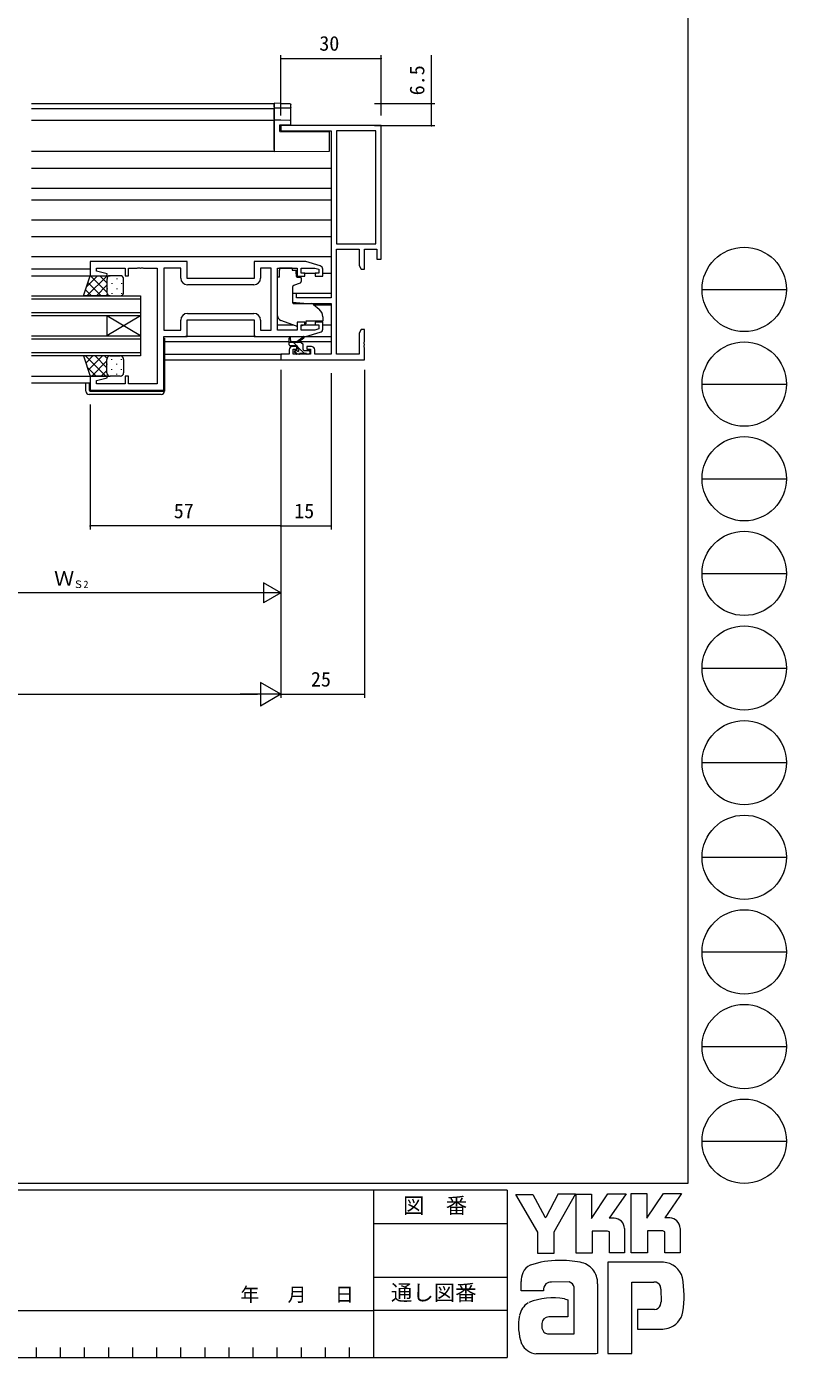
# Model space of a CAD drawing. Units: millimetres, scale not verified. Extents: x -567 to 567, y -403 to 403.
# Drawn here: x 339.6 to 566.7, y -403 to -5.3 of the extents above; entities that cross this region are included whole.
import ezdxf
from ezdxf.enums import TextEntityAlignment as Align

# ---------------------------------------------------------------- set-up
doc = ezdxf.new("R2010")
doc.units = ezdxf.units.MM
doc.header["$LTSCALE"] = 2
for name, color, linetype, lineweight in [('0-1_USER1', 6, 'Continuous', 9), ('0-2_YKK_ZWAK', 2, 'Continuous', 9), ('0-3_YKK_11', 4, 'Continuous', 9), ('0-4_YKK_12', 7, 'Continuous', 9), ('0-5_YKK_13', 7, 'Continuous', 9)]:
    doc.layers.add(name, color=color, linetype=linetype, lineweight=lineweight)
doc.styles.add('ＭＳ ゴシック', font='')
doc.styles.get('ＭＳ ゴシック').set_extended_font_data('MS Gothic')

msp = doc.modelspace()

# ---------------------------------------------------------------- linework, layer by layer
at = {"layer": '0-1_USER1'}
for p, q in [((415.639, -31.865), (415.639, -13.865)), ((415.639, -14.865), (445.639, -14.865)), ((445.639, -31.865), (445.639, -13.865)), ((443.639, -28.365), (461.639, -28.365)), ((443.639, -34.865), (461.639, -34.865)), ((415.639, -107.865), (415.639, -205.865)), ((415.639, -107.865), (415.639, -205.865)), ((415.639, -109.865), (415.639, -155.563)), ((430.639, -108.865), (430.639, -155.563)), ((440.639, -107.865), (440.639, -205.865)), ((358.639, -118.265), (358.639, -155.563)), ((415.639, -126.865), (415.639, -155.563)), ((415.639, -154.563), (358.639, -154.563)), ((415.639, -154.563), (430.639, -154.563)), ((415.639, -157.563), (415.639, -175.563)), ((409.639, -174.563), (296.639, -174.563)), ((415.639, -174.563), (405.246, -174.563)), ((415.639, -174.563), (410.443, -171.563)), ((410.443, -171.563), (410.443, -177.563)), ((415.639, -174.563), (410.443, -177.563)), ((415.639, -204.865), (409.576, -201.365)), ((409.576, -201.365), (409.576, -208.365)), ((-57.361, -204.865), (408.639, -204.865)), ((415.639, -204.865), (403.514, -204.865)), ((415.639, -204.865), (409.576, -208.365)), ((415.639, -204.865), (440.639, -204.865))]:
    msp.add_line(p, q, dxfattribs=at)
msp.add_lwpolyline([(460.639, -34.865), (460.639, -28.365), (460.639, -13.865)], dxfattribs=at)
for centre, start, end in [((415.639, -14.865), 0, 180), ((415.639, -14.865), 180, 0), ((445.639, -14.865), 0, 180), ((445.639, -14.865), 180, 0), ((460.639, -28.365), 90, 270), ((460.639, -28.365), 270, 90), ((460.639, -34.865), 90, 270), ((460.639, -34.865), 270, 90), ((358.639, -154.563), 0, 180), ((358.639, -154.563), 180, 0), ((415.639, -154.563), 0, 180), ((415.639, -154.563), 0, 180), ((415.639, -154.563), 180, 0), ((415.639, -154.563), 180, 0), ((430.639, -154.563), 0, 180), ((430.639, -154.563), 180, 0), ((440.639, -204.865), 0, 180), ((440.639, -204.865), 180, 0)]:
    msp.add_arc(centre, 0.106, start, end, dxfattribs=at)
at = {"layer": '0-2_YKK_ZWAK'}
for p, q in [((341.139, -28.365), (413.639, -28.365)), ((341.139, -29.765), (413.639, -29.765)), ((413.639, -28.365), (413.639, -42.665)), ((341.139, -33.265), (413.639, -33.265)), ((413.639, -42.665), (341.139, -42.665)), ((341.139, -47.665), (430.639, -47.665)), ((341.139, -53.619), (430.639, -53.619)), ((341.139, -57.112), (430.639, -57.112)), ((341.139, -63.065), (430.639, -63.065)), ((341.139, -68.065), (430.639, -68.065)), ((341.139, -74.065), (430.639, -74.065)), ((341.139, -77.765), (358.639, -77.765)), ((422.539, -79.065), (426.139, -79.065)), ((428.139, -79.065), (430.639, -79.065)), ((341.139, -79.765), (359.139, -79.765)), ((373.639, -86.765), (341.139, -86.765)), ((419.139, -85.019), (430.639, -85.019)), ((341.139, -90.765), (373.639, -90.765)), ((425.571, -88.512), (430.639, -88.512)), ((363.639, -91.765), (363.639, -97.765)), ((373.639, -91.765), (363.639, -97.765)), ((373.639, -97.765), (363.639, -91.765)), ((373.639, -91.765), (373.639, -97.765)), ((414.639, -94.465), (419.324, -94.465)), ((422.039, -94.465), (426.139, -94.465)), ((428.139, -94.465), (430.639, -94.465)), ((373.639, -98.765), (341.139, -98.765)), ((341.139, -102.765), (373.639, -102.765)), ((380.839, -99.465), (418.139, -99.465)), ((380.839, -103.235), (415.939, -103.235)), ((418.59, -99.465), (420.395, -99.465)), ((420.989, -99.465), (430.639, -99.465)), ((380.839, -104.865), (415.939, -104.865)), ((341.139, -109.765), (359.139, -109.765)), ((341.139, -111.765), (358.639, -111.765))]:
    msp.add_line(p, q, dxfattribs=at)
for points in [[(341.139, -85.765), (373.639, -85.765), (373.639, -91.765), (341.139, -91.765)], [(341.139, -97.765), (373.639, -97.765), (373.639, -103.765), (341.139, -103.765)]]:
    msp.add_lwpolyline(points, dxfattribs=at)
at = {"layer": '0-3_YKK_11'}
for p, q in [((413.639, -29.335), (413.639, -28.534)), ((413.639, -29.335), (413.639, -29.634)), ((413.639, -29.634), (415.691, -29.599)), ((413.639, -29.76), (413.639, -30.06)), ((413.639, -32.965), (413.639, -30.06)), ((418.325, -29.595), (418.344, -29.6)), ((418.639, -29.3), (418.639, -28.664)), ((418.639, -29.39), (418.639, -29.3)), ((418.639, -33.648), (418.639, -29.39)), ((413.639, -32.965), (413.639, -33.265)), ((413.639, -42.065), (413.639, -33.565)), ((415.665, -34.66), (418.639, -34.608)), ((418.344, -33.348), (415.667, -33.301)), ((418.639, -34.608), (418.639, -33.648)), ((415.339, -36.665), (430.139, -36.795)), ((430.139, -41.921), (430.139, -36.795)), ((413.639, -42.065), (413.639, -42.665)), ((419.039, -77.495), (415.239, -77.495)), ((415.239, -77.495), (415.239, -78.165)), ((415.239, -79.165), (415.239, -78.165)), ((415.239, -80.165), (415.239, -79.165)), ((419.039, -77.495), (419.039, -78.165)), ((419.039, -78.165), (420.209, -78.165)), ((420.209, -79.165), (420.209, -78.165)), ((420.209, -79.165), (420.209, -79.865)), ((360.842, -79.765), (357.537, -83.07)), ((363.67, -79.765), (357.67, -85.765)), ((361.89, -85.765), (357.952, -81.827)), ((363.639, -84.686), (358.719, -79.765)), ((363.639, -82.626), (360.499, -85.765)), ((363.639, -81.857), (361.547, -79.765)), ((363.639, -80.765), (363.639, -84.765)), ((363.639, -80.765), (363.639, -84.765)), ((363.729, -80.585), (363.729, -80.785)), ((364.403, -79.794), (364.375, -79.765)), ((367.639, -79.765), (364.639, -79.765)), ((365.144, -82), (365.144, -82.2)), ((366.559, -80.585), (366.559, -80.785)), ((367.974, -82), (367.974, -82.2)), ((368.639, -84.765), (368.639, -80.765)), ((415.239, -80.165), (414.639, -80.165)), ((414.639, -91.721), (414.639, -80.165)), ((419.139, -83.162), (419.139, -87.768)), ((421.41, -81.985), (419.409, -82.713)), ((420.509, -80.165), (421.439, -80.165)), ((421.739, -80.465), (421.739, -81.515)), ((359.062, -85.765), (357.244, -83.948)), ((363.793, -85.3), (363.327, -85.765)), ((363.729, -83.615), (363.729, -83.815)), ((364.639, -85.765), (367.639, -85.765)), ((365.144, -85.03), (365.144, -85.23)), ((366.559, -83.615), (366.559, -83.815)), ((367.974, -85.03), (367.974, -85.23)), ((419.356, -88.067), (424.742, -88.114)), ((425.376, -88.348), (427.067, -89.767)), ((420.267, -94.806), (415.629, -93.132)), ((421.832, -94.772), (422.489, -94.465)), ((422.794, -94.324), (423.139, -94.163)), ((423.139, -93.665), (423.139, -94.163)), ((428.139, -92.066), (428.139, -93.365)), ((408.139, -97.965), (387.139, -97.965)), ((418.139, -100.435), (418.139, -98.436)), ((418.439, -98.609), (418.637, -99.735)), ((420.039, -99.735), (422.257, -98.053)), ((420.639, -99.735), (422.458, -98.335)), ((423.065, -97.965), (430.639, -97.965)), ((421.339, -99.735), (418.139, -99.735)), ((420.439, -100.735), (418.439, -100.735)), ((420.39, -100.735), (419.39, -99.735)), ((420.645, -103.235), (419.685, -102.276)), ((420.227, -103.148), (419.727, -102.648)), ((419.939, -102.135), (420.278, -102.135)), ((421.039, -103.235), (420.439, -103.235)), ((420.739, -101.674), (420.739, -101.035)), ((422.69, -103.035), (420.739, -101.085)), ((423.339, -103.035), (421.239, -103.035)), ((422.27, -100.37), (421.704, -99.804)), ((422.339, -101.835), (422.339, -100.735)), ((422.639, -102.135), (424.039, -102.135)), ((424.039, -103.235), (423.539, -103.235)), ((424.339, -102.439), (424.035, -102.135)), ((424.339, -102.435), (424.339, -102.935)), ((363.27, -109.765), (357.27, -103.765)), ((359.462, -103.765), (357.344, -105.883)), ((360.442, -109.765), (357.737, -107.06)), ((362.29, -103.765), (358.052, -108.004)), ((363.639, -105.245), (359.119, -109.765)), ((363.639, -107.305), (360.099, -103.765)), ((363.672, -104.51), (362.927, -103.765)), ((363.639, -108.765), (363.639, -104.765)), ((363.639, -108.765), (363.639, -104.765)), ((363.729, -106.315), (363.729, -106.115)), ((364.639, -103.765), (367.639, -103.765)), ((365.144, -104.9), (365.144, -104.7)), ((366.559, -106.315), (366.559, -106.115)), ((367.974, -104.9), (367.974, -104.7)), ((368.639, -104.765), (368.639, -108.765)), ((363.639, -108.074), (361.947, -109.765)), ((363.729, -109.18), (363.729, -109.145)), ((367.639, -109.765), (364.639, -109.765)), ((365.144, -107.93), (365.144, -107.73)), ((366.559, -109.345), (366.559, -109.145)), ((367.974, -107.93), (367.974, -107.73)), ((357.339, -114.265), (357.339, -111.765)), ((358.339, -111.765), (358.339, -113.965)), ((379.839, -115.265), (358.339, -115.265)), ((358.639, -114.265), (380.339, -114.265)), ((380.339, -114.265), (380.839, -114.265)), ((380.839, -113.965), (380.839, -114.265))]:
    msp.add_line(p, q, dxfattribs=at)
for points in [[(415.691, -28.271), (413.639, -28.234), (413.639, -28.534)], [(418.344, -29.68), (413.639, -29.76), (413.639, -29.634)], [(415.691, -28.271), (416.211, -28.281), (416.71, -28.292), (417.169, -28.305), (417.571, -28.318), (417.9, -28.331), (418.144, -28.343), (418.294, -28.354)], [(415.691, -29.599), (416.171, -29.592), (416.635, -29.586), (417.067, -29.582), (417.453, -29.581), (417.781, -29.581), (418.041, -29.584), (418.224, -29.588), (418.325, -29.595)], [(418.319, -28.356), (418.439, -28.38), (418.576, -28.48), (418.639, -28.664)], [(418.639, -29.39), (418.633, -29.446), (418.616, -29.5), (418.589, -29.549), (418.553, -29.593), (418.508, -29.629), (418.457, -29.656), (418.402, -29.673), (418.344, -29.68)], [(415.667, -33.301), (413.639, -33.265), (413.639, -33.565)], [(415.339, -36.665), (415.339, -34.665), (415.665, -34.66)], [(413.639, -42.665), (430.139, -42.521), (430.139, -41.921)], [(364.639, -85.765), (356.639, -85.765), (358.639, -79.765), (364.639, -79.765)], [(428.139, -93.365), (423.139, -93.365), (423.139, -93.665)], [(380.639, -98.465), (380.839, -98.465), (380.839, -113.965)], [(364.639, -103.765), (356.639, -103.765), (358.639, -109.765), (364.639, -109.765)]]:
    msp.add_lwpolyline(points, dxfattribs=at)
for centre, radius, start, end in [((418.339, -29.3), 0.3, 270.99554, 359.99574), ((418.339, -33.648), 0.3, 0, 89), ((364.639, -80.765), 1, 90.0001, 180.0001), ((364.639, -80.765), 1, 90.0001, 180.0001), ((367.639, -80.765), 1, 0.0001, 90.0001), ((419.639, -83.162), 0.5, 110, 180), ((420.509, -79.865), 0.3, 180, 270), ((421.239, -81.515), 0.5, 290, 0), ((421.439, -80.465), 0.3, 0, 90), ((364.639, -84.765), 1, 180.0001, 270.0001), ((364.639, -84.765), 1, 180.0001, 270.0001), ((367.639, -84.765), 1, 270.0001, 0.0001), ((419.439, -87.768), 0.3, 180, 269.5), ((424.733, -89.114), 1, 50, 89.5), ((425.139, -92.066), 3, 0, 50), ((416.139, -91.721), 1.5, 180, 250.14674), ((420.606, -93.865), 1, 250.14674, 266.11316), ((421.41, -93.865), 1, 289.20296, 295), ((418.339, -98.436), 0.2, 300, 180), ((422.439, -98.135), 0.2, 275.58289, 155.58289), ((418.439, -100.435), 0.3, 180, 270), ((419.939, -102.435), 0.3, 90, 225), ((420.439, -102.935), 0.3, 225, 270), ((420.278, -102.435), 0.3, 33.05573, 90), ((420.439, -101.035), 0.3, 0, 90), ((420.739, -102.135), 0.25, 213.05573, 56.94427), ((421.039, -101.674), 0.3, 180, 236.94427), ((421.039, -103.035), 0.2, 270, 0), ((421.339, -100.735), 1, 0, 90), ((422.639, -101.835), 0.3, 180, 270), ((423.539, -103.035), 0.2, 180, 270), ((424.039, -102.435), 0.3, 0, 90), ((424.039, -102.935), 0.3, 270, 0), ((364.639, -104.765), 1, 89.9999, 179.9999), ((364.639, -104.765), 1, 89.9999, 179.9999), ((367.639, -104.765), 1, 359.9999, 89.9999), ((364.639, -108.765), 1, 179.9999, 269.9999), ((364.639, -108.765), 1, 179.9999, 269.9999), ((367.639, -108.765), 1, 269.9999, 359.9999), ((358.339, -114.265), 1, 180, 270), ((358.639, -113.965), 0.3, 180, 270), ((379.839, -114.265), 1, 270, 0)]:
    msp.add_arc(centre, radius, start, end, dxfattribs=at)
at = {"layer": '0-4_YKK_12'}
for p, q in [((444.009, -70.235), (444.009, -36.495)), ((407.569, -82.495), (387.709, -82.495)), ((387.709, -91.035), (407.569, -91.035)), ((387.709, -91.035), (407.569, -91.035))]:
    msp.add_line(p, q, dxfattribs=at)
for points in [[(418.139, -101.965), (418.139, -103.235), (415.639, -103.235), (415.639, -104.865), (440.639, -104.865), (440.639, -101.324), (440.519, -101.14), (440.519, -100.59), (440.639, -100.407), (440.639, -100.324), (440.519, -100.14), (440.519, -99.59), (440.639, -99.407), (440.639, -95.865), (439.639, -95.865), (439.009, -96.957), (439.009, -103.235), (432.269, -103.235), (432.269, -71.865), (439.009, -71.865), (439.009, -76.774), (439.639, -77.865), (440.639, -77.865), (440.639, -71.865), (444.339, -71.865), (444.339, -74.865), (445.639, -74.865), (445.639, -34.865), (415.639, -34.865), (415.639, -36.495), (430.639, -36.495)], [(430.639, -36.495), (430.639, -86.365), (420.339, -86.365), (420.339, -85.065), (419.139, -85.065), (419.139, -87.672), (423.639, -88.065), (430.639, -88.065), (430.639, -103.235), (425.739, -103.235), (425.739, -101.965)], [(427.426, -76.852), (423.139, -75.565), (407.639, -75.565), (407.639, -80.565), (387.639, -80.565), (387.639, -75.565), (358.639, -75.565), (358.639, -79.765), (363.599, -79.765), (363.668, -79.243), (360.569, -78.413), (360.569, -77.495), (369.139, -77.495), (369.139, -79.765), (370.139, -79.765), (370.139, -77.495), (372.68, -77.495), (372.864, -77.375), (373.414, -77.375), (373.597, -77.495), (373.68, -77.495), (373.864, -77.375), (374.414, -77.375), (374.597, -77.495), (378.639, -77.495)], [(378.639, -77.495), (378.639, -112.035), (370.139, -112.035), (370.139, -109.765), (369.139, -109.765), (369.139, -112.035), (360.569, -112.035), (360.569, -111.118), (363.668, -110.288), (363.599, -109.765), (358.639, -109.765), (358.639, -113.965), (380.639, -113.965), (380.639, -97.965), (387.639, -97.965), (387.639, -92.965), (407.639, -92.965), (407.639, -97.965), (423.139, -97.965), (427.426, -96.679)], [(385.709, -80.495), (385.709, -77.495), (380.639, -77.495), (380.639, -96.035), (385.709, -96.035), (385.709, -93.035)], [(409.569, -93.035), (409.569, -96.035), (412.709, -96.035), (412.709, -77.495), (409.569, -77.495), (409.569, -80.495)], [(428.139, -95.721), (428.139, -93.665), (425.839, -93.665), (425.839, -94.465), (426.939, -94.465), (426.939, -95.677), (425.744, -96.035), (421.739, -96.035), (421.739, -94.465), (422.839, -94.465), (422.839, -93.665), (420.539, -93.665), (420.539, -96.035), (414.639, -96.035), (414.639, -77.495), (420.539, -77.495), (420.539, -79.865), (422.839, -79.865), (422.839, -79.065), (421.739, -79.065), (421.739, -77.495), (425.744, -77.495), (426.939, -77.854), (426.939, -79.065), (425.839, -79.065), (425.839, -79.865), (428.139, -79.865), (428.139, -77.809)], [(424.739, -100.965), (423.439, -100.965), (423.439, -101.765), (424.539, -101.765), (424.539, -103.235), (419.339, -103.235), (419.339, -101.765), (420.439, -101.765), (420.439, -100.965), (419.139, -100.965)]]:
    msp.add_lwpolyline(points, dxfattribs=at)
msp.add_lwpolyline([(444.009, -70.235), (444.009, -36.495), (432.269, -36.495), (432.269, -70.235)], close=True, dxfattribs=at)
for centre, radius, start, end in [((427.139, -77.809), 1, 359.99996, 73.30074), ((387.709, -80.495), 2, 180.00001, 269.99999), ((407.569, -80.495), 2, 270.00001, 359.99999), ((387.709, -93.035), 2, 90.00001, 179.99999), ((407.569, -93.035), 2, 0.00001, 89.99999), ((427.139, -95.721), 1, 286.69926, 0.00004), ((419.139, -101.965), 1, 90.00001, 179.99999), ((424.739, -101.965), 1, 0.00001, 89.99999)]:
    msp.add_arc(centre, radius, start, end, dxfattribs=at)
at = {"layer": '0-5_YKK_13'}
for p, q in [((537.274, 399), (537.274, -351)), ((541.526, -83.88), (566.726, -83.88)), ((541.526, -112.16), (566.726, -112.16)), ((541.526, -140.44), (566.726, -140.44)), ((541.526, -168.72), (566.726, -168.72)), ((541.526, -197), (566.726, -197)), ((541.526, -225.28), (566.726, -225.28)), ((541.526, -253.56), (566.726, -253.56)), ((541.526, -281.84), (566.726, -281.84)), ((541.526, -310.12), (566.726, -310.12)), ((541.526, -338.4), (566.726, -338.4)), ((537.274, -351), (-562.726, -351)), ((483.274, -353), (-562.726, -353)), ((443.274, -353), (443.274, -403)), ((483.274, -353), (483.274, -403)), ((492.462, -365.569), (485.898, -354.294)), ((485.898, -354.294), (490.918, -354.294)), ((490.918, -354.294), (494.509, -361.013)), ((498.468, -354.14), (494.818, -361.245)), ((503.648, -354.14), (497.173, -365.608)), ((498.468, -354.14), (503.648, -354.14)), ((503.931, -371.902), (503.931, -354.178)), ((503.931, -354.178), (508.526, -354.178)), ((508.526, -361.462), (513.352, -354.101)), ((508.526, -354.178), (508.526, -361.462)), ((513.352, -354.101), (518.817, -354.101)), ((518.817, -354.101), (513.76, -361.438)), ((520.38, -371.748), (520.38, -354.024)), ((520.38, -354.024), (525.052, -354.024)), ((525.052, -361.441), (529.956, -354.024)), ((525.052, -354.024), (525.052, -361.441)), ((529.956, -354.024), (535.362, -354.024)), ((534.822, -354.951), (530.362, -361.322)), ((535.362, -354.024), (534.822, -354.951)), ((494.509, -361.013), (494.818, -361.245)), ((515.244, -361.438), (513.76, -361.438)), ((531.846, -361.322), (530.362, -361.322)), ((443.274, -363), (483.274, -363)), ((492.462, -371.941), (492.462, -365.569)), ((497.173, -365.608), (497.173, -371.941)), ((513.236, -365.26), (508.68, -365.26)), ((508.68, -365.26), (508.68, -371.902)), ((513.854, -365.492), (513.236, -365.26)), ((513.854, -371.786), (513.854, -365.492)), ((518.333, -364.527), (518.333, -371.786)), ((530.42, -371.709), (530.42, -365.453)), ((534.937, -364.527), (534.937, -371.709)), ((497.173, -371.941), (492.462, -371.941)), ((508.68, -371.902), (503.931, -371.902)), ((518.333, -371.786), (513.854, -371.786)), ((525.245, -371.748), (520.38, -371.748)), ((530.42, -371.637), (530.492, -371.709)), ((534.937, -371.709), (530.42, -371.709)), ((513.314, -374.566), (513.314, -401.866)), ((529.879, -374.566), (513.314, -374.566)), ((443.274, -378.999), (483.274, -378.999)), ((501.768, -380.436), (496.486, -380.536)), ((510.302, -380.976), (510.302, -401.828)), ((520.496, -401.866), (520.496, -380.513)), ((520.496, -380.513), (527.137, -380.513)), ((500.378, -385.533), (501.382, -385.764)), ((503.313, -395.958), (503.313, -382.057)), ((529.236, -382.652), (529.261, -386.415)), ((299.274, -389), (443.274, -389)), ((483.274, -388.999), (443.274, -388.999)), ((501.382, -385.764), (501.382, -390.9)), ((527.292, -388.699), (522.234, -388.699)), ((522.234, -388.699), (522.234, -394.607)), ((501.382, -390.9), (495.676, -390.907)), ((495.281, -395.958), (503.313, -395.958)), ((502.695, -395.958), (503.197, -395.958)), ((503.313, -395.957), (503.314, -395.958)), ((522.234, -394.607), (529.84, -394.607)), ((529.84, -394.607), (531.385, -394.259)), ((342.474, -400), (342.474, -403)), ((349.674, -400), (349.674, -403)), ((356.874, -400), (356.874, -403)), ((364.074, -400), (364.074, -403)), ((371.274, -400), (371.274, -403)), ((378.474, -400), (378.474, -403)), ((385.674, -400), (385.674, -403)), ((392.874, -400), (392.874, -403)), ((400.074, -400), (400.074, -403)), ((407.274, -400), (407.274, -403)), ((414.474, -400), (414.474, -403)), ((421.674, -400), (421.674, -403)), ((428.874, -400), (428.874, -403)), ((436.074, -400), (436.074, -403)), ((-562.726, -403), (483.274, -403)), ((494.084, -401.944), (491.96, -401.944)), ((509.838, -401.905), (494.084, -401.944)), ((510.302, -401.828), (509.838, -401.905)), ((513.314, -401.866), (519.376, -401.866)), ((519.376, -401.866), (520.496, -401.866))]:
    msp.add_line(p, q, dxfattribs=at)
for points in [[(530.42, -365.453), (529.802, -365.222), (525.245, -365.222), (525.245, -371.748)], [(494.084, -383.1), (487.443, -383.1), (487.443, -380.344)]]:
    msp.add_lwpolyline(points, dxfattribs=at)
for centre in [(554.126, -83.88), (554.126, -112.16), (554.126, -140.44), (554.126, -168.72), (554.126, -197), (554.126, -225.28), (554.126, -253.56), (554.126, -281.84), (554.126, -310.12), (554.126, -338.4)]:
    msp.add_circle(centre, 12.6, dxfattribs=at)
for centre, radius, start, end in [((515.244, -364.527), 3.089, 0.00166, 89.99604), ((531.846, -364.411), 3.089, 0.00166, 89.99604), ((494.644, -380.38), 7.196, 158.41083, 179.71775), ((491.283, -378.793), 3.491, 109.02127, 161.51264), ((498.591, -399.287), 25.257, 89.89165, 109.30848), ((499.333, -403.662), 29.64, 78.7801, 91.46938), ((504.032, -380.852), 6.355, 40.66422, 80.31694), ((503.715, -380.836), 6.588, 358.78059, 38.76563), ((529.662, -380.772), 6.202, 14.44572, 87.08746), ((497.096, -383.01), 3.013, 138.46382, 181.71359), ((496.295, -382.958), 2.43, 85.50551, 126.78038), ((501.068, -382.649), 2.321, 14.7552, 72.44995), ((527.366, -382.256), 1.756, 16.43123, 96.91661), ((506.368, -384.696), 29.8, 350.99027, 10.67625), ((496.874, -404.22), 19.013, 79.38098, 112.05825), ((524.033, -383.297), 5.248, 4.93423, 17.03552), ((492.455, -391.468), 5.583, 121.82711, 169.08475), ((527.293, -386.834), 1.865, 269.95468, 342.90145), ((524.002, -385.916), 5.281, 343.6902, 354.75362), ((529.752, -388.35), 6.13, 285.44291, 349.90448), ((502.487, -393.564), 15.832, 168.76372, 199.80079), ((496.963, -393.469), 3.384, 171.08203, 216.71923), ((495.688, -392.97), 2.064, 90.33953, 178.03639), ((495.631, -393.807), 2.18, 230.9728, 260.75491), ((492.474, -396.489), 5.461, 207.31435, 263.59464)]:
    msp.add_arc(centre, radius, start, end, dxfattribs=at)

# ---------------------------------------------------------------- texts
at = {"layer": '0-1_USER1', "style": 'ＭＳ ゴシック'}
for s, height, p in [('30', 4.399, (427.119, -13.865)), ('57', 4.399, (383.619, -153.563)), ('15', 4.399, (419.619, -153.563)), ('Ｗ', 4.399, (347.859, -173.763)), ('Ｓ2', 2.199, (353.619, -173.763)), ('25', 4.399, (424.619, -203.865))]:
    msp.add_text(s, height=height, dxfattribs=at).set_placement(p, align=Align.BOTTOM_LEFT)
msp.add_text('6.5', height=4.399, rotation=90, dxfattribs=at).set_placement((459.839, -25.865), align=Align.BOTTOM_LEFT)
at = {"layer": '0-5_YKK_13', "style": 'ＭＳ ゴシック'}
for s, height, p in [('図\u3000番', 4.692, (452.128, -361.374)), ('年   月   日', 4.147, (403.526, -387.527)), ('通し図番', 4.692, (448.529, -387.406))]:
    msp.add_text(s, height=height, dxfattribs=at).set_placement(p, align=Align.BOTTOM_LEFT)

doc.saveas('drawing.dxf')
